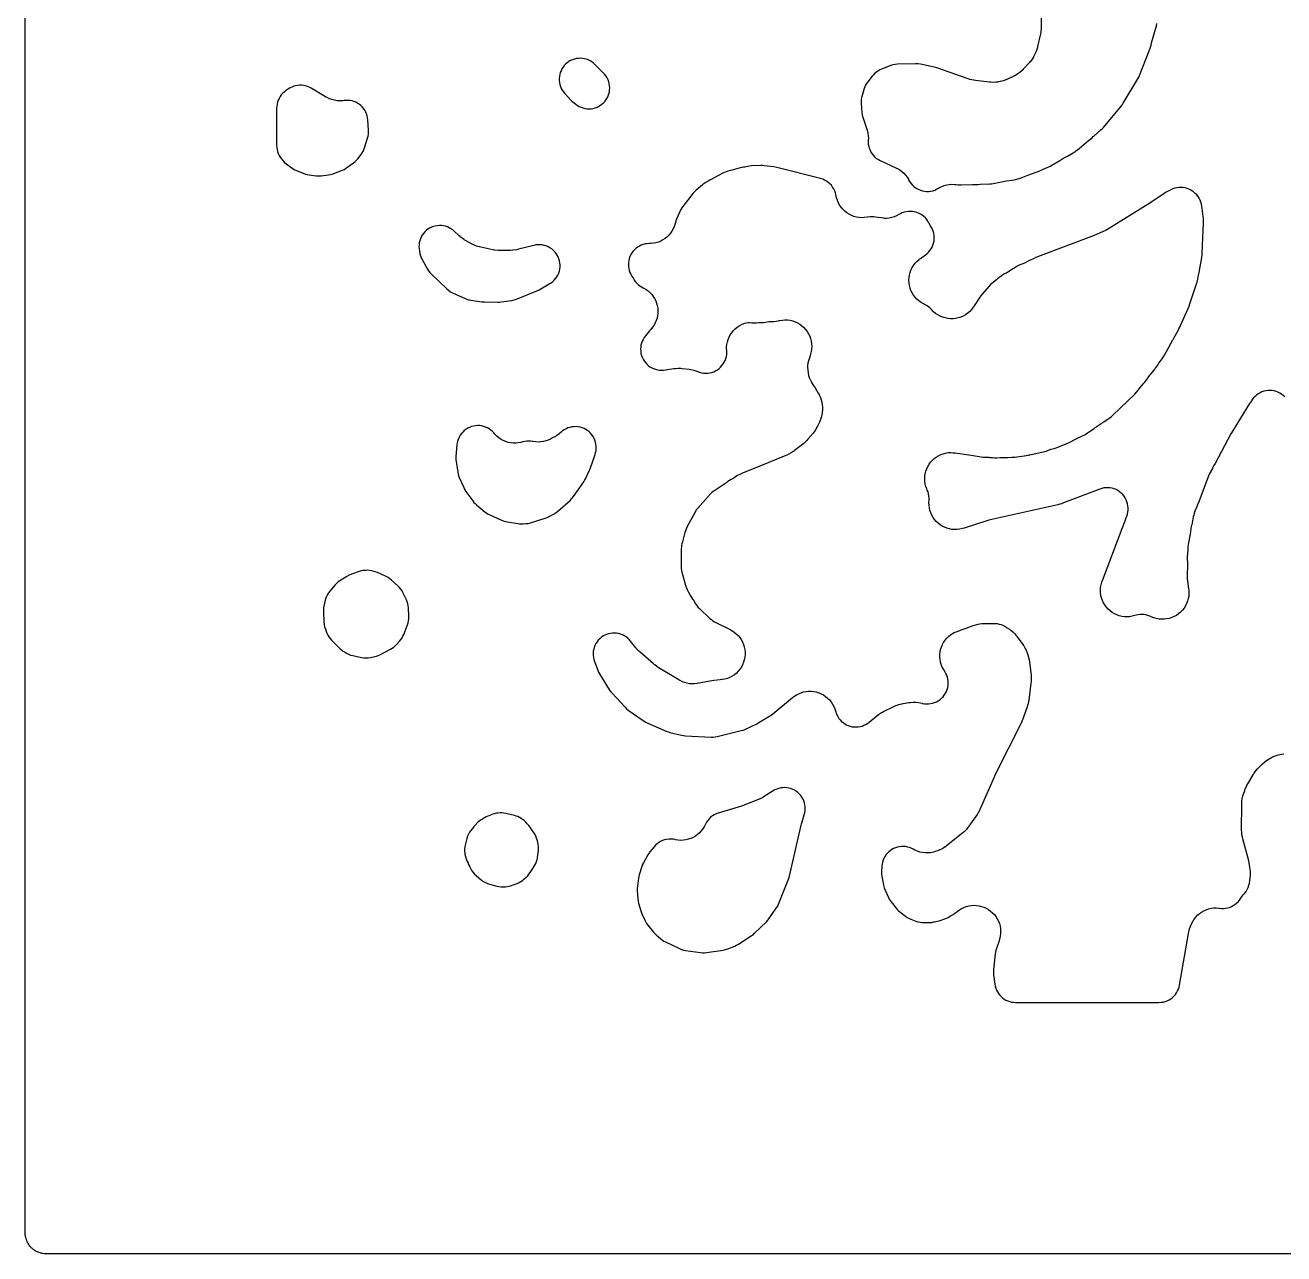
# Model space of a CAD drawing. Header units: millimetres. Extents: x 0 to 300, y 0 to 300.
# Drawn here: x -0.1 to 150, y -0.1 to 146.5 of the extents above; entities that cross this region are included whole.
import ezdxf

# ---------------------------------------------------------------- set-up
doc = ezdxf.new("R2010")
doc.units = ezdxf.units.MM
doc.layers.add('CUT', color=7, linetype='CONTINUOUS')

msp = doc.modelspace()

# ---------------------------------------------------------------- linework, layer by layer
at = {"layer": 'CUT'}
for points in [[(297.0775, -0.15), (3, -0.15), (2.4114, -0.15), (2.2197, -0.1406), (2.1053, -0.135), (1.9757, -0.1157), (1.8629, -0.099), (1.8116, -0.0862), (1.8032, -0.0841), (1.7889, -0.0805), (1.7352, -0.067), (1.6252, -0.0395), (1.5241, -0.0033), (1.5123, 0.0009), (1.5061, 0.0031), (1.5006, 0.0051), (1.3944, 0.0431), (1.3265, 0.0752), (1.2828, 0.0959), (1.2757, 0.0992), (1.274, 0.1), (1.1729, 0.1479), (1.1319, 0.1724), (1.1234, 0.1776), (1.0928, 0.1959), (1.0578, 0.2169), (0.9627, 0.2738), (0.8821, 0.3336), (0.8821, 0.3337), (0.8811, 0.3344), (0.854, 0.3545), (0.7659, 0.4198), (0.7205, 0.461), (0.7179, 0.4634), (0.6943, 0.4847), (0.6645, 0.5118), (0.5844, 0.5844), (0.5323, 0.6418), (0.5165, 0.6593), (0.5038, 0.6732), (0.4911, 0.6873), (0.4198, 0.7659), (0.3356, 0.8795), (0.2738, 0.9627), (0.1994, 1.087), (0.1479, 1.1729), (0.1411, 1.1873), (0.1324, 1.2057), (0.1176, 1.2368), (0.0838, 1.3083), (0.0431, 1.3944), (-0.01, 1.5428), (-0.0395, 1.6252), (-0.0812, 1.7916), (-0.099, 1.8629), (-0.129, 2.065), (-0.135, 2.1053), (-0.15, 2.4114), (-0.15, 297.5872)], [(121.04, 148.4356), (121.0611, 146.3358), (121.0572, 146.1239), (121.0555, 146.0861), (121.0119, 145.6647), (121.0059, 145.6274), (120.9663, 145.4191), (120.6344, 143.9073), (120.5969, 143.7524), (120.5896, 143.7248), (120.5026, 143.4448), (120.3922, 143.1732), (120.3803, 143.1473), (120.3109, 143.0037), (120.2201, 142.8254), (120.1403, 142.6772), (120.1255, 142.6511), (119.9609, 142.3891), (119.7735, 142.143), (119.7542, 142.1199), (119.6434, 141.9932), (118.9187, 141.2004), (118.7936, 141.0699), (118.7706, 141.0472), (118.5238, 140.8246), (118.2801, 140.6442), (117.9952, 140.4731), (117.9668, 140.4578), (117.8055, 140.3762), (117.0515, 140.0171), (116.8793, 139.9404), (116.8482, 139.9275), (116.5221, 139.8107), (116.1859, 139.7272), (116.1528, 139.7207), (115.967, 139.6892), (115.8554, 139.6732), (115.6939, 139.6535), (115.6649, 139.6506), (115.3662, 139.6339), (115.0672, 139.6431), (115.0381, 139.6453), (114.8761, 139.6609), (113.2062, 139.8582), (113.0059, 139.8874), (112.9703, 139.8935), (112.5759, 139.9841), (112.5412, 139.994), (112.3482, 140.0551), (108.5886, 141.3581), (108.2917, 141.4409), (106.6464, 141.7919), (106.3537, 141.8364), (106.0579, 141.8461), (103.8985, 141.7884), (103.6305, 141.7667), (103.3664, 141.7164), (103.1092, 141.6381), (102.1939, 141.3045), (101.997, 141.2231), (101.8078, 141.1252), (101.6276, 141.0116), (101.4228, 140.8699), (101.2243, 140.7172), (101.042, 140.5455), (100.8778, 140.3564), (100.3629, 139.6997), (100.2295, 139.5125), (100.1139, 139.3138), (100.0171, 139.1053), (99.9398, 138.8888), (99.6839, 138.0527), (99.6254, 137.8235), (99.5889, 137.5898), (99.5747, 137.3536), (99.5828, 137.1172), (99.6758, 135.981), (99.7025, 135.7679), (99.7474, 135.5578), (99.8102, 135.3524), (100.229, 134.1666), (100.2901, 133.9779), (100.3001, 133.9439), (100.3845, 133.5894), (100.4269, 133.2596), (100.4343, 132.9272), (100.4222, 132.7826), (100.4138, 132.5291), (100.4312, 132.276), (100.4741, 132.026), (100.5422, 131.7817), (100.6346, 131.5455), (100.7506, 131.3199), (100.8887, 131.1072), (101.0477, 130.9096), (101.226, 130.7291), (101.4216, 130.5676), (101.6325, 130.4267), (101.8567, 130.308), (103.7093, 129.4439), (103.8713, 129.3635), (103.9, 129.3484), (104.1864, 129.1795), (104.4316, 129.0009), (104.6585, 128.7995), (104.865, 128.5771), (105.049, 128.336), (105.209, 128.0782), (105.237, 128.0215), (105.3559, 127.8078), (105.4951, 127.6067), (105.6533, 127.4202), (105.829, 127.25), (106.0205, 127.0979), (106.2259, 126.9651), (106.4433, 126.8531), (106.6706, 126.7628), (106.9057, 126.6952), (107.1462, 126.6509), (107.3899, 126.6303), (107.6344, 126.6336), (107.8775, 126.6608), (108.1167, 126.7116), (108.3499, 126.7855), (108.5747, 126.8819), (108.789, 126.9998), (108.924, 127.0829), (109.2015, 127.2182), (109.491, 127.3256), (109.7895, 127.4041), (110.0944, 127.453), (110.4025, 127.4718), (110.7407, 127.4591), (110.7735, 127.4562), (110.8706, 127.4454), (110.8905, 127.442), (110.8906, 127.4432), (110.9058, 127.4415), (111.1459, 127.4092), (111.1951, 127.4084), (111.2915, 127.3995), (111.5076, 127.3982), (112.8556, 127.4485), (113.0138, 127.437), (113.258, 127.4312), (113.5017, 127.4493), (113.7709, 127.4826), (114.9384, 127.5261), (115.1239, 127.5399), (115.3078, 127.5675), (116.9344, 127.8737), (117.608, 127.957), (117.8851, 128.0073), (118.1549, 128.0884), (118.2552, 128.1248), (118.4404, 128.169), (118.6681, 128.2472), (119.466, 128.5647), (120.8996, 129.0856), (121.2271, 129.2319), (121.4712, 129.3628), (121.9658, 129.5597), (122.1546, 129.644), (122.3358, 129.7437), (123.2885, 130.3203), (123.6531, 130.5325), (124.1237, 130.7848), (124.2908, 130.8829), (124.4497, 130.9936), (124.4648, 131.0049), (124.8589, 131.2343), (125.0946, 131.39), (125.1957, 131.4746), (125.2709, 131.5201), (125.4391, 131.6314), (125.5978, 131.756), (126.6892, 132.6858), (126.9573, 132.8884), (127.1162, 133.0191), (127.2639, 133.1625), (127.3281, 133.2302), (128.1829, 133.9586), (128.3401, 134.1046), (128.4841, 134.2635), (130.6215, 136.8349), (130.737, 136.9852), (130.8409, 137.1438), (132.5934, 140.0558), (132.6959, 140.244), (132.782, 140.4403), (133.9232, 143.3808), (133.9424, 143.4243), (133.9697, 143.5004), (134.0591, 143.7309), (134.1657, 144.0786), (134.225, 144.3383), (134.8033, 146.3925), (134.8617, 146.6525)], [(150.1057, 102.1181), (149.9261, 102.286), (149.7309, 102.4354), (149.522, 102.565), (149.3013, 102.6734), (149.0711, 102.7596), (148.8335, 102.8228), (148.5908, 102.8624), (148.3455, 102.8779), (148.0998, 102.8692), (147.8561, 102.8365), (147.6169, 102.78), (147.3843, 102.7002), (147.1607, 102.5981), (146.9483, 102.4744), (146.749, 102.3305), (146.5647, 102.1677), (146.3974, 101.9875), (146.392, 101.9804), (146.3875, 101.9756), (146.2387, 101.7841), (146.2317, 101.7742), (146.2123, 101.7462), (146.2089, 101.7412), (146.1378, 101.6303), (145.9869, 101.4101), (145.949, 101.3532), (145.9406, 101.3403), (145.9137, 101.2976), (143.7685, 97.8259), (143.7534, 97.8012), (143.7508, 97.7968), (143.6908, 97.6913), (141.7913, 94.1587), (141.6466, 93.9153), (141.5581, 93.753), (141.4819, 93.5846), (141.4798, 93.5795), (141.1079, 92.8879), (140.9688, 92.5813), (139.8437, 89.5791), (139.6583, 89.1257), (139.6521, 89.1114), (139.65, 89.1055), (139.3902, 88.4703), (139.3046, 88.2254), (139.2476, 87.9844), (139.1857, 87.7929), (139.1353, 87.5674), (139.0075, 86.8386), (138.9606, 86.6663), (138.8955, 86.3449), (138.8106, 85.7166), (138.5986, 84.5082), (138.5622, 84.1546), (138.5499, 83.7626), (138.5095, 83.4817), (138.4895, 83.2902), (138.4842, 83.0978), (138.496, 82.0428), (138.4579, 80.8286), (138.4597, 80.6258), (138.478, 80.4238), (138.6376, 79.2126), (138.6573, 79.0269), (138.66, 78.9936), (138.6708, 78.6506), (138.6494, 78.3382), (138.5971, 78.0295), (138.5144, 77.7276), (138.402, 77.4353), (138.2611, 77.1557), (138.0931, 76.8915), (137.8997, 76.6453), (137.6828, 76.4196), (137.4445, 76.2165), (137.1871, 76.0382), (136.9133, 75.8863), (136.6258, 75.7624), (136.3274, 75.6677), (136.021, 75.6031), (135.7097, 75.5694), (135.3967, 75.5667), (135.0849, 75.5953), (134.7774, 75.6546), (134.4775, 75.7443), (134.1625, 75.8737), (134.0037, 75.949), (133.7838, 76.0291), (133.5574, 76.0883), (133.3264, 76.126), (133.0929, 76.1419), (132.859, 76.136), (132.6266, 76.1082), (132.3978, 76.0588), (132.2429, 76.0097), (132.2428, 76.01), (132.2408, 76.0094), (131.9093, 75.9234), (131.6005, 75.8753), (131.2886, 75.8581), (130.9764, 75.872), (130.6672, 75.9168), (130.3639, 75.992), (130.0696, 76.097), (129.7872, 76.2307), (129.5195, 76.3917), (129.269, 76.5785), (129.0383, 76.7892), (128.8297, 77.0218), (128.6451, 77.274), (128.4866, 77.5432), (128.3555, 77.8268), (128.2532, 78.122), (128.1807, 78.4259), (128.1387, 78.7356), (128.1276, 79.0478), (128.1476, 79.3596), (128.1985, 79.6679), (128.2875, 79.9986), (128.2977, 80.0303), (128.3594, 80.2062), (130.7031, 86.3904), (131.0705, 87.3132), (131.1502, 87.5459), (131.1653, 87.6101), (131.2701, 87.8866), (131.3468, 88.1244), (131.3995, 88.3688), (131.4275, 88.6171), (131.4305, 88.867), (131.4086, 89.116), (131.3619, 89.3616), (131.291, 89.6012), (131.1964, 89.8326), (131.0793, 90.0534), (130.9407, 90.2613), (130.782, 90.4544), (130.6048, 90.6307), (130.4109, 90.7884), (130.2022, 90.926), (129.9809, 91.042), (129.749, 91.1354), (129.509, 91.2051), (129.2632, 91.2505), (129.0141, 91.2712), (128.7642, 91.2669), (128.516, 91.2376), (128.272, 91.1837), (128.0345, 91.1058), (123.72, 89.4456), (123.4621, 89.357), (123.2851, 89.3032), (123.0214, 89.2336), (114.8002, 87.3793), (114.5861, 87.3209), (111.8587, 86.4454), (111.6835, 86.3938), (111.652, 86.3854), (111.3239, 86.3143), (111.0196, 86.279), (110.7134, 86.2734), (110.408, 86.2976), (110.1065, 86.3514), (109.8117, 86.4342), (109.5263, 86.5454), (109.253, 86.6838), (108.9945, 86.8481), (108.7533, 87.0368), (108.5315, 87.2481), (108.3313, 87.4799), (108.1547, 87.7301), (108.0032, 87.9963), (107.8783, 88.276), (107.7813, 88.5665), (107.7129, 88.8651), (107.6739, 89.1689), (107.6647, 89.475), (107.6849, 89.7744), (107.6892, 90.0249), (107.6684, 90.2744), (107.6227, 90.5207), (107.5527, 90.7612), (107.4589, 90.9934), (107.3939, 91.1337), (107.2912, 91.4242), (107.2178, 91.7207), (107.1736, 92.023), (107.1589, 92.3281), (107.1738, 92.6331), (107.2183, 92.9353), (107.2918, 93.2318), (107.3938, 93.5197), (107.5232, 93.7963), (107.6789, 94.0591), (107.8593, 94.3056), (108.0628, 94.5334), (108.2874, 94.7404), (108.5311, 94.9246), (108.7914, 95.0843), (109.066, 95.218), (109.3523, 95.3244), (109.6476, 95.4026), (109.9491, 95.4517), (109.9964, 95.4548), (110.2392, 95.4661), (110.5711, 95.4496), (110.6033, 95.4464), (110.7827, 95.4244), (112.7193, 95.139), (113.8747, 94.9481), (114.1105, 94.9206), (114.3007, 94.9165), (114.4465, 94.9043), (114.8219, 94.8964), (114.911, 94.8833), (115.1282, 94.861), (115.2357, 94.8594), (115.2608, 94.8562), (115.5103, 94.8362), (115.7605, 94.8413), (116.1462, 94.8685), (116.7314, 94.8562), (117.0413, 94.8689), (117.5504, 94.9216), (117.8953, 94.9315), (118.165, 94.954), (119.0069, 95.0703), (119.0567, 95.0738), (119.2809, 95.0998), (119.4582, 95.1369), (119.4927, 95.1427), (119.6335, 95.1756), (119.6774, 95.1846), (119.7074, 95.1929), (121.6366, 95.6443), (121.9264, 95.7309), (122.2636, 95.8543), (122.6212, 95.946), (122.8385, 96.0124), (123.0488, 96.0982), (123.5015, 96.3074), (124.0351, 96.5027), (124.3295, 96.6325), (125.3193, 97.1474), (126.0763, 97.4972), (126.2624, 97.5929), (126.4399, 97.7038), (127.2833, 98.2812), (127.3263, 98.3062), (127.5084, 98.4352), (127.5101, 98.4365), (128.215, 98.9191), (128.4837, 99.0994), (128.5315, 99.1358), (129.2952, 99.6587), (129.4599, 99.7817), (129.614, 99.9178), (132.2303, 102.4289), (132.4723, 102.6974), (133.0677, 103.4627), (133.1, 103.4964), (133.3012, 103.7342), (133.4105, 103.8811), (133.5018, 103.9807), (133.7056, 104.2343), (133.9153, 104.5331), (134.4561, 105.2049), (134.6383, 105.4631), (134.6916, 105.5497), (134.9271, 105.8524), (135.1088, 106.12), (135.2299, 106.3259), (135.5611, 106.771), (135.7493, 107.0644), (136.7579, 108.9098), (136.7897, 108.9614), (136.8787, 109.1289), (137.2549, 109.7684), (137.3801, 110.0104), (137.4758, 110.2231), (137.5792, 110.4125), (137.7162, 110.7071), (137.8595, 111.0762), (138.6997, 112.9442), (138.7983, 113.2002), (139.6507, 115.8349), (139.7289, 116.1418), (139.7746, 116.3842), (139.7866, 116.4328), (139.8834, 116.9622), (140.2183, 118.7408), (140.2594, 119.1025), (140.3057, 120.2486), (140.4143, 122.8085), (140.4144, 122.9421), (140.4153, 122.9649), (140.4153, 123.1656), (140.4085, 123.2503), (140.4105, 123.3755), (140.3917, 123.6124), (140.2656, 124.6001), (140.2254, 124.8296), (140.2198, 124.8501), (140.2183, 124.8626), (140.1759, 125.109), (140.1091, 125.35), (140.0186, 125.5831), (139.9052, 125.806), (139.7702, 126.0165), (139.6147, 126.2124), (139.4405, 126.3918), (139.3531, 126.4654), (139.311, 126.505), (139.2562, 126.547), (139.2493, 126.5529), (139.2431, 126.5571), (139.1149, 126.6556), (138.9049, 126.786), (138.683, 126.8951), (138.4514, 126.9818), (138.2125, 127.0451), (137.9684, 127.0846), (137.7216, 127.0997), (137.4745, 127.0904), (137.2296, 127.0567), (136.9892, 126.999), (136.7557, 126.9179), (136.5313, 126.8141), (135.9678, 126.5186), (135.7222, 126.3713), (134.0287, 125.219), (128.8741, 122.0525), (128.8508, 122.0406), (128.7222, 121.9781), (127.3873, 121.3601), (120.6248, 118.8138), (120.3533, 118.6926), (120.0766, 118.5489), (119.931, 118.4954), (119.6754, 118.385), (118.9709, 118.0329), (118.4993, 117.8527), (118.2502, 117.7417), (118.0147, 117.6041), (117.6796, 117.383), (117.5035, 117.2826), (116.9483, 116.9238), (116.6851, 116.7871), (116.4778, 116.6664), (116.283, 116.5264), (116.0584, 116.3481), (115.8382, 116.1874), (115.7258, 116.084), (115.1738, 115.6456), (115.0027, 115.4967), (114.8459, 115.3328), (113.9622, 114.3216), (113.8398, 114.1699), (113.7296, 114.0092), (113.0783, 112.9755), (112.9747, 112.8199), (112.9553, 112.7922), (112.7425, 112.5193), (112.5244, 112.2911), (112.2846, 112.0859), (112.0254, 111.9058), (111.7494, 111.7526), (111.4595, 111.6278), (111.1585, 111.5328), (110.8495, 111.4683), (110.5356, 111.4352), (110.2199, 111.4337), (109.9057, 111.4639), (109.5962, 111.5254), (109.2943, 111.6177), (109.0032, 111.7397), (108.7258, 111.8903), (108.4649, 112.068), (108.2231, 112.2709), (107.9817, 112.5188), (107.9771, 112.524), (107.7936, 112.7116), (107.5913, 112.879), (107.3727, 113.0242), (107.14, 113.1457), (106.9978, 113.2107), (106.7179, 113.371), (106.4619, 113.5538), (106.2254, 113.7613), (106.0109, 113.9914), (105.8204, 114.2418), (105.6558, 114.51), (105.5189, 114.7933), (105.411, 115.0888), (105.3332, 115.3937), (105.2862, 115.7048), (105.2706, 116.019), (105.2864, 116.3332), (105.3336, 116.6443), (105.4116, 116.9491), (105.5196, 117.2446), (105.6567, 117.5278), (105.8213, 117.7959), (106.012, 118.0462), (106.2267, 118.2762), (106.486, 118.5035), (106.5123, 118.5243), (106.6623, 118.6371), (107.2595, 119.0631), (107.4506, 119.214), (107.6261, 119.3827), (107.7844, 119.5678), (107.9239, 119.7674), (108.0434, 119.9796), (108.1416, 120.2024), (108.2177, 120.4337), (108.2709, 120.6713), (108.3008, 120.913), (108.307, 121.1564), (108.2895, 121.3993), (108.2484, 121.6393), (108.1842, 121.8742), (108.0975, 122.1017), (107.989, 122.3197), (107.8598, 122.5262), (107.8577, 122.5291), (107.6843, 122.8104), (107.6681, 122.8437), (107.5475, 123.0623), (107.4057, 123.2678), (107.244, 123.4581), (107.0642, 123.6314), (106.8681, 123.7859), (106.6575, 123.92), (106.4345, 124.0324), (106.2015, 124.1221), (105.9607, 124.188), (105.7145, 124.2296), (105.4653, 124.2464), (105.2158, 124.2383), (104.9683, 124.2054), (104.7253, 124.1479), (104.4892, 124.0665), (104.2625, 123.9619), (104.074, 123.8509), (103.7915, 123.7019), (103.5107, 123.5868), (103.2202, 123.4993), (102.9226, 123.4402), (102.6208, 123.4101), (102.4171, 123.4095), (102.2698, 123.4265), (101.3056, 123.5709), (101.0832, 123.594), (100.8595, 123.5973), (100.6364, 123.5805), (99.9341, 123.4958), (99.6403, 123.4861), (99.3252, 123.5073), (99.0138, 123.56), (98.7093, 123.6437), (98.4148, 123.7575), (98.1331, 123.9003), (97.8672, 124.0706), (97.6197, 124.2668), (97.3931, 124.4867), (97.1897, 124.7283), (97.0116, 124.9891), (96.8605, 125.2664), (96.738, 125.5574), (96.6453, 125.8593), (96.5739, 126.2165), (96.5112, 126.4636), (96.4237, 126.703), (96.3122, 126.9322), (96.178, 127.149), (96.0225, 127.3509), (95.8471, 127.5359), (95.6539, 127.7022), (95.4447, 127.8478), (95.2217, 127.9715), (94.9874, 128.0717), (94.744, 128.1476), (89.4988, 129.494), (89.1572, 129.5568), (87.9948, 129.6878), (87.809, 129.7018), (87.6226, 129.7018), (86.5031, 129.6605), (86.2583, 129.6394), (86.0168, 129.5944), (85.6988, 129.5187), (85.537, 129.5043), (85.2866, 129.469), (85.0409, 129.4086), (84.2982, 129.1856), (83.6878, 129.0404), (83.4724, 128.9788), (83.2633, 128.8982), (83.0623, 128.7992), (82.4783, 128.4783), (81.5204, 127.9624), (81.3362, 127.8507), (81.0454, 127.6909), (80.8324, 127.5595), (80.6336, 127.4075), (79.876, 126.7658), (79.6886, 126.5898), (79.5203, 126.3954), (78.3011, 124.8318), (78.1802, 124.6626), (78.0737, 124.4839), (77.9824, 124.297), (77.5564, 123.3236), (77.477, 123.1178), (77.416, 122.9057), (77.3887, 122.7924), (77.3804, 122.7611), (77.2789, 122.443), (77.1588, 122.1631), (77.0121, 121.8961), (76.8402, 121.6446), (76.6449, 121.4109), (76.4278, 121.1972), (76.1911, 121.0055), (75.937, 120.8375), (75.6678, 120.695), (75.386, 120.5792), (75.0944, 120.4912), (74.7956, 120.4318), (74.4925, 120.4015), (74.2994, 120.4011), (74.0553, 120.3885), (73.8136, 120.3522), (73.5766, 120.2924), (73.3466, 120.2098), (73.1257, 120.1051), (72.9161, 119.9794), (72.7198, 119.8338), (72.5387, 119.6697), (72.3744, 119.4887), (72.2286, 119.2925), (72.1027, 119.0831), (71.9978, 118.8623), (71.915, 118.6324), (71.855, 118.3954), (71.8184, 118.1538), (71.8056, 117.9097), (71.8167, 117.6655), (71.8516, 117.4236), (71.91, 117.1863), (71.9912, 116.9557), (72.0946, 116.7343), (72.2191, 116.5239), (72.3362, 116.3465), (72.407, 116.2276), (72.4434, 116.1637), (72.4455, 116.1649), (72.5183, 116.0396), (72.6545, 115.8491), (72.8079, 115.6722), (72.9771, 115.5103), (73.1608, 115.3651), (73.3572, 115.2376), (73.5647, 115.1291), (73.6554, 115.0869), (73.9133, 114.935), (74.1578, 114.7573), (74.384, 114.557), (74.59, 114.3359), (74.7738, 114.096), (74.9338, 113.8396), (75.0684, 113.5691), (75.1764, 113.2868), (75.2568, 112.9955), (75.3089, 112.6978), (75.3322, 112.3965), (75.3265, 112.0944), (75.2917, 111.7942), (75.2284, 111.4987), (75.1369, 111.2107), (75.0183, 110.9328), (74.8735, 110.6675), (74.7039, 110.4174), (74.4926, 110.1623), (74.4328, 110.0968), (74.412, 110.0737), (74.409, 110.0704), (74.3855, 110.0436), (74.3827, 110.0404), (74.3426, 109.9928), (73.8348, 109.3755), (73.6882, 109.1784), (73.5618, 108.9679), (73.4566, 108.7459), (73.3736, 108.5148), (73.3138, 108.2766), (73.2776, 108.0337), (73.2654, 107.7884), (73.2774, 107.5431), (73.3134, 107.3002), (73.373, 107.0619), (73.4557, 106.8307), (73.5607, 106.6087), (73.687, 106.398), (73.8333, 106.2008), (73.9983, 106.0189), (74.1803, 105.854), (74.3777, 105.7078), (74.5884, 105.5817), (74.8105, 105.4768), (75.0418, 105.3943), (75.2801, 105.3348), (75.523, 105.299), (75.7683, 105.2873), (76.0136, 105.2996), (76.2565, 105.336), (76.2857, 105.3418), (76.4781, 105.3752), (77.2459, 105.4878), (77.41, 105.5082), (77.4395, 105.5112), (77.743, 105.5286), (78.0469, 105.5193), (78.0764, 105.517), (78.241, 105.501), (79.0489, 105.4044), (79.2403, 105.3765), (79.2743, 105.3707), (79.621, 105.2923), (79.9577, 105.1788), (79.9898, 105.1661), (80.0719, 105.1311), (80.3029, 105.0459), (80.5412, 104.9838), (80.7845, 104.9455), (81.0303, 104.9312), (81.2764, 104.9413), (81.5202, 104.9755), (81.7595, 105.0335), (81.992, 105.1148), (82.2153, 105.2185), (82.4274, 105.3438), (82.6261, 105.4892), (82.8095, 105.6536), (82.9758, 105.8351), (83.1235, 106.0322), (83.2511, 106.2428), (83.3573, 106.465), (83.4412, 106.6965), (83.5019, 106.9352), (83.5388, 107.1787), (83.5516, 107.4246), (83.5401, 107.6706), (83.5315, 107.7595), (83.5318, 108.0637), (83.5614, 108.3665), (83.6202, 108.6649), (83.7075, 108.9563), (83.8225, 109.2379), (83.9642, 109.507), (84.1313, 109.7612), (84.3221, 109.9981), (84.5349, 110.2154), (84.7677, 110.4112), (85.0184, 110.5835), (85.2845, 110.7308), (85.5636, 110.8518), (85.8531, 110.9452), (86.0838, 110.9956), (86.1726, 110.9837), (86.2383, 110.9808), (86.5514, 110.9467), (86.8159, 110.932), (87.0805, 110.9454), (87.3595, 110.9744), (87.6864, 110.9745), (87.9194, 110.9855), (88.1503, 111.0182), (88.5911, 111.1016), (89.1631, 111.1141), (89.435, 111.1349), (89.7031, 111.1853), (89.8071, 111.2107), (89.8396, 111.2178), (90.1766, 111.2742), (90.4877, 111.295), (90.7993, 111.2848), (91.1084, 111.2438), (91.4119, 111.1724), (91.7069, 111.0713), (91.9904, 110.9415), (92.2596, 110.7843), (92.5119, 110.6012), (92.7449, 110.394), (92.9562, 110.1647), (93.1438, 109.9156), (93.3057, 109.6492), (93.4405, 109.3681), (93.5468, 109.075), (93.6236, 108.7728), (93.67, 108.4645), (93.6857, 108.1531), (93.6705, 107.8417), (93.6245, 107.5333), (93.5409, 107.2019), (93.5241, 107.1471), (93.5062, 107.0903), (93.4935, 107.051), (93.4829, 107.0173), (93.293, 106.4004), (93.2275, 106.1378), (93.1908, 105.8696), (93.1833, 105.5989), (93.2051, 105.3291), (93.2607, 104.9192), (93.3081, 104.6673), (93.3811, 104.4216), (93.4788, 104.1846), (93.6003, 103.9589), (93.6723, 103.8401), (93.739, 103.7025), (93.8527, 103.5126), (94.0744, 103.177), (94.4631, 102.5359), (94.553, 102.3793), (94.5683, 102.351), (94.7123, 102.052), (94.8168, 101.768), (94.8935, 101.4752), (94.9417, 101.1763), (94.961, 100.8743), (94.9501, 100.5427), (94.9475, 100.5105), (94.9286, 100.331), (94.9104, 100.1901), (94.8814, 100.0037), (94.8754, 99.9706), (94.7965, 99.6329), (94.6841, 99.3049), (94.6716, 99.2736), (94.5971, 99.1003), (94.381, 98.6299), (94.3083, 98.4805), (94.2947, 98.4541), (94.1431, 98.189), (93.9686, 97.9383), (93.9505, 97.9147), (93.8468, 97.785), (93.2326, 97.0509), (93.0946, 96.8949), (93.0692, 96.8677), (92.7683, 96.58), (92.7401, 96.5559), (92.578, 96.4249), (91.6182, 95.6924), (91.4889, 95.598), (91.4654, 95.5816), (91.2172, 95.4237), (90.9564, 95.2876), (90.9305, 95.2754), (90.7842, 95.2106), (87.0239, 93.6392), (85.7009, 93.1269), (85.408, 92.9912), (85.1928, 92.874), (85.0248, 92.8038), (84.8187, 92.7064), (84.6223, 92.5906), (84.37, 92.426), (84.0737, 92.2646), (83.8756, 92.1445), (83.6895, 92.0066), (83.5368, 91.8821), (82.105, 90.9476), (81.9287, 90.8214), (81.7641, 90.6803), (81.6123, 90.5255), (80.1023, 88.8459), (79.9154, 88.611), (79.7579, 88.3554), (78.8357, 86.6345), (78.7448, 86.4464), (78.6699, 86.2513), (78.6572, 86.2075), (78.6523, 86.1973), (78.56, 85.9297), (78.2462, 84.8191), (78.1908, 84.5777), (78.1594, 84.3321), (78.1554, 84.187), (78.1241, 84.0317), (78.0999, 83.8238), (78.0933, 83.6147), (78.1111, 81.8361), (78.1227, 81.619), (78.1532, 81.4037), (78.2022, 81.1919), (78.5531, 79.9288), (78.5603, 79.8896), (78.6163, 79.6512), (78.6954, 79.4194), (78.7147, 79.3768), (78.7264, 79.3409), (78.812, 79.1398), (78.9148, 78.9468), (78.9966, 78.8083), (79.2263, 78.3623), (79.3415, 78.1619), (79.4748, 77.973), (79.5236, 77.9158), (79.8259, 77.4039), (79.9572, 77.2041), (80.1069, 77.0178), (80.2738, 76.8466), (81.529, 75.6763), (81.705, 75.5267), (81.8941, 75.394), (82.0947, 75.2794), (83.9398, 74.335), (84.1032, 74.2461), (84.132, 74.2295), (84.4194, 74.0444), (84.6636, 73.8503), (84.8873, 73.633), (85.0884, 73.3946), (85.2649, 73.1375), (85.4151, 72.8641), (85.5375, 72.5772), (85.6308, 72.2796), (85.6942, 71.9743), (85.727, 71.6641), (85.729, 71.3522), (85.7, 71.0417), (85.6404, 70.7355), (85.5508, 70.4368), (85.4321, 70.1484), (85.2853, 69.8732), (85.112, 69.6138), (84.9139, 69.373), (84.6929, 69.1529), (84.4512, 68.9558), (84.1911, 68.7836), (83.9153, 68.6381), (83.6264, 68.5205), (83.3272, 68.4322), (82.9914, 68.3683), (82.9585, 68.3638), (82.7736, 68.3427), (82.0127, 68.275), (81.7477, 68.2371), (80.2108, 67.9322), (80.0401, 67.9024), (80.0094, 67.8978), (79.6926, 67.865), (79.4019, 67.8618), (79.1122, 67.8854), (78.8259, 67.9358), (78.5455, 68.0123), (78.2734, 68.1144), (77.9867, 68.2533), (77.9595, 68.2681), (77.8091, 68.3543), (75.3795, 69.8231), (75.2408, 69.9111), (75.2164, 69.9274), (74.9513, 70.1212), (74.9284, 70.1395), (74.8025, 70.245), (73.2118, 71.6371), (73.0867, 71.7516), (73.0648, 71.7726), (72.8309, 72.018), (72.811, 72.0409), (72.7026, 72.1713), (72.0641, 72.9756), (71.9034, 73.1589), (71.7257, 73.3257), (71.5326, 73.4743), (71.3259, 73.6035), (71.1076, 73.7119), (70.8798, 73.7985), (70.6447, 73.8625), (70.4044, 73.9034), (70.1613, 73.9207), (69.9177, 73.9142), (69.6758, 73.884), (69.4381, 73.8304), (69.2067, 73.7539), (68.9838, 73.6552), (68.7716, 73.5354), (68.5721, 73.3954), (68.3872, 73.2366), (68.2186, 73.0606), (68.068, 72.8691), (67.9367, 72.6638), (67.826, 72.4466), (67.737, 72.2197), (67.6705, 71.9853), (67.6272, 71.7454), (67.6074, 71.5025), (67.6113, 71.2588), (67.639, 71.0167), (67.6901, 70.7784), (67.7642, 70.5462), (68.1608, 69.4848), (68.2592, 69.2567), (68.3797, 69.0396), (69.5752, 67.1171), (69.7121, 66.9191), (69.8673, 66.7351), (71.4066, 65.0796), (71.5937, 64.8982), (71.7988, 64.7374), (73.6767, 63.4159), (73.8995, 63.276), (74.1357, 63.1604), (76.398, 62.1968), (76.5811, 62.1272), (76.769, 62.0721), (78.13, 61.7305), (78.374, 61.682), (78.6216, 61.6581), (81.6942, 61.5141), (81.931, 61.5143), (82.1667, 61.5368), (82.3993, 61.5815), (85.2807, 62.279), (85.5259, 62.3518), (85.7625, 62.4493), (87.1269, 63.0954), (87.378, 63.2324), (88.7784, 64.1041), (89.0424, 64.2932), (91.3924, 66.2198), (91.5377, 66.333), (91.5641, 66.3526), (91.8458, 66.5406), (92.1184, 66.686), (92.4039, 66.804), (92.6996, 66.8934), (93.0026, 66.9534), (93.3101, 66.9833), (93.619, 66.9829), (93.9264, 66.9522), (94.2293, 66.8915), (94.5248, 66.8014), (94.81, 66.6827), (95.0822, 66.5366), (95.3388, 66.3645), (95.5772, 66.1681), (95.7952, 65.9492), (95.9907, 65.71), (96.1617, 65.4527), (96.3067, 65.1799), (96.4243, 64.8942), (96.5394, 64.5111), (96.5415, 64.5117), (96.5795, 64.3846), (96.6701, 64.1623), (96.7817, 63.9496), (96.9131, 63.7486), (97.0632, 63.5612), (97.2306, 63.389), (97.4138, 63.2337), (97.611, 63.0967), (97.8204, 62.9792), (98.0401, 62.8824), (98.2681, 62.8071), (98.5023, 62.754), (98.7405, 62.7236), (98.9806, 62.7162), (99.2202, 62.7319), (99.4572, 62.7705), (99.6894, 62.8317), (99.9147, 62.9148), (100.1309, 63.0192), (100.3362, 63.1439), (100.5285, 63.2876), (101.4298, 64.0314), (101.6075, 64.1693), (101.6398, 64.1929), (102.0182, 64.4354), (102.0531, 64.4549), (102.2526, 64.5587), (103.5657, 65.1931), (103.7308, 65.268), (103.7606, 65.2807), (104.0734, 65.396), (104.3957, 65.4806), (104.4275, 65.4873), (104.6057, 65.5204), (105.2778, 65.6288), (105.4494, 65.6524), (105.4801, 65.6559), (105.7977, 65.6774), (106.0881, 65.6701), (106.4042, 65.6329), (106.4348, 65.6279), (106.605, 65.5957), (106.8531, 65.5429), (106.8756, 65.5375), (107.1192, 65.4916), (107.3662, 65.4701), (107.6141, 65.4731), (107.8605, 65.5007), (108.1029, 65.5525), (108.339, 65.6281), (108.5665, 65.7267), (108.7831, 65.8473), (108.9867, 65.9888), (109.1752, 66.1498), (109.3469, 66.3286), (109.5, 66.5236), (109.6331, 66.7328), (109.7448, 66.9541), (109.834, 67.1855), (109.8998, 67.4245), (109.9417, 67.6688), (109.9592, 67.9161), (109.9521, 68.1639), (109.9204, 68.4098), (109.8646, 68.6514), (109.7851, 68.8862), (109.6828, 69.112), (109.5586, 69.3266), (109.3829, 69.598), (109.2423, 69.8701), (109.1289, 70.1545), (109.0436, 70.4487), (108.9874, 70.7497), (108.9607, 71.0548), (108.9638, 71.361), (108.9967, 71.6655), (109.059, 71.9654), (109.1503, 72.2577), (109.2695, 72.5398), (109.4156, 72.809), (109.5871, 73.0627), (109.7826, 73.2984), (110, 73.5141), (110.2374, 73.7076), (110.4925, 73.8771), (110.6891, 73.9816), (111.1606, 74.1601), (111.6266, 74.3364), (112.1187, 74.5226), (112.9299, 74.8295), (113.5244, 74.9994), (113.6802, 75.0288), (113.9802, 75.0587), (114.0095, 75.0603), (114.1734, 75.0659), (115.2552, 75.0787), (115.4409, 75.0763), (115.4741, 75.075), (115.8142, 75.0453), (116.048, 75.0012), (116.267, 74.9333), (116.5431, 74.8179), (116.8323, 74.6633), (116.8597, 74.6469), (117.0107, 74.5518), (117.2709, 74.379), (117.4093, 74.2826), (117.4336, 74.2648), (117.6755, 74.0708), (117.8793, 73.8747), (118.0825, 73.6405), (118.1013, 73.6169), (118.203, 73.4823), (118.8563, 72.5764), (118.9497, 72.4407), (118.9659, 72.4161), (119.1208, 72.1558), (119.2523, 71.883), (119.2639, 71.8559), (119.3255, 71.7031), (119.4239, 71.4426), (119.4985, 71.2252), (119.5106, 71.1861), (119.6192, 70.7395), (119.6264, 70.6993), (119.66, 70.4718), (119.8456, 68.8773), (119.8604, 68.7227), (119.8624, 68.695), (119.8719, 68.4098), (119.8577, 68.1247), (119.8552, 68.0971), (119.8378, 67.9428), (119.5681, 65.919), (119.5392, 65.7368), (119.5333, 65.7044), (119.4489, 65.3454), (119.4398, 65.3138), (119.3844, 65.1378), (118.9581, 63.8903), (118.8675, 63.652), (118.8006, 63.4924), (118.694, 63.2608), (115.4873, 56.8742), (115.4754, 56.8501), (115.4732, 56.8458), (115.4258, 56.743), (113.7881, 52.9678), (113.7107, 52.8007), (113.6961, 52.7711), (113.517, 52.4491), (113.4996, 52.4211), (113.3983, 52.2671), (112.4344, 50.8758), (112.3287, 50.7309), (112.3092, 50.7054), (112.0964, 50.4536), (111.8606, 50.2232), (111.8366, 50.202), (111.6996, 50.0862), (109.7713, 48.5336), (109.6297, 48.4251), (109.6039, 48.4063), (109.3302, 48.2259), (109.0659, 48.0858), (108.7629, 47.9604), (108.7329, 47.9496), (108.5637, 47.8933), (108.4039, 47.8444), (108.2215, 47.7935), (108.1887, 47.7852), (107.8474, 47.7174), (107.5314, 47.6872), (107.214, 47.689), (106.8983, 47.7228), (106.5877, 47.7883), (106.2853, 47.8847), (105.9941, 48.0112), (105.7687, 48.1375), (105.5536, 48.2448), (105.3291, 48.3309), (105.0973, 48.3951), (104.8605, 48.4367), (104.6208, 48.4554), (104.3804, 48.451), (104.1415, 48.4234), (103.9064, 48.3731), (103.6772, 48.3004), (103.456, 48.206), (103.245, 48.0908), (103.0459, 47.9559), (102.8608, 47.8025), (102.6912, 47.632), (102.5389, 47.446), (102.4051, 47.2462), (102.2911, 47.0345), (102.1979, 46.8128), (102.1265, 46.5832), (102.0775, 46.3478), (102.0514, 46.1088), (102.0148, 45.5096), (102.0147, 45.2069), (102.0512, 44.9065), (102.2472, 43.8373), (102.3199, 43.5427), (102.4278, 43.2591), (102.8323, 42.3635), (102.9244, 42.1802), (103.0312, 42.005), (103.1519, 41.8391), (103.7376, 41.1007), (103.8759, 40.9407), (104.0271, 40.793), (104.1904, 40.6586), (104.8837, 40.1353), (105.078, 40.0026), (105.2839, 39.8887), (105.4997, 39.7946), (106.1076, 39.563), (106.3513, 39.4842), (106.6019, 39.4307), (106.8566, 39.4032), (107.4634, 39.3689), (107.7283, 39.368), (107.9919, 39.3951), (108.251, 39.45), (108.3159, 39.4673), (108.4871, 39.4885), (108.6938, 39.532), (108.8961, 39.5929), (109.5728, 39.8279), (109.8036, 39.9212), (110.024, 40.037), (110.2318, 40.1741), (110.3108, 40.2321), (110.5382, 40.3509), (110.7709, 40.489), (110.9873, 40.6514), (111.027, 40.6847), (111.2954, 40.8883), (111.5572, 41.0493), (111.8334, 41.184), (112.1215, 41.291), (112.4187, 41.3694), (112.7221, 41.4185), (113.0288, 41.4377), (113.3359, 41.4268), (113.6405, 41.386), (113.9397, 41.3157), (114.2306, 41.2166), (114.5104, 41.0895), (114.7765, 40.9357), (115.0263, 40.7566), (115.2574, 40.5541), (115.4677, 40.3299), (115.655, 40.0863), (115.8177, 39.8256), (115.9542, 39.5502), (116.0631, 39.2628), (116.1435, 38.9662), (116.1945, 38.6631), (116.2157, 38.3565), (116.2069, 38.0493), (116.1681, 37.7444), (116.0932, 37.416), (116.0844, 37.3845), (116.0306, 37.2092), (115.679, 36.1555), (115.6075, 35.8948), (115.5645, 35.6279), (115.3673, 33.7688), (115.3536, 33.4727), (115.375, 33.177), (115.5279, 32.0219), (115.5707, 31.786), (115.6359, 31.5553), (115.723, 31.3319), (115.831, 31.1178), (115.9591, 30.9151), (116.1059, 30.7256), (116.2703, 30.551), (116.4506, 30.393), (116.6453, 30.2529), (116.8524, 30.1322), (117.0702, 30.0319), (117.2966, 29.9528), (117.5295, 29.8959), (117.7668, 29.8615), (118.0063, 29.85), (135.1037, 29.85), (135.3535, 29.8625), (135.6007, 29.8999), (135.843, 29.9618), (136.0779, 30.0476), (136.303, 30.1564), (136.5161, 30.2872), (136.7152, 30.4386), (136.898, 30.6092), (137.063, 30.7971), (137.2083, 31.0006), (137.3326, 31.2176), (137.4345, 31.4459), (137.5132, 31.6833), (137.5677, 31.9273), (138.6201, 38.0616), (138.6549, 38.239), (138.6619, 38.2706), (138.757, 38.6193), (138.767, 38.65), (138.8271, 38.8206), (138.9017, 39.017), (138.9711, 39.1873), (138.9843, 39.2174), (139.1346, 39.5202), (139.2982, 39.7816), (139.4865, 40.0258), (139.6979, 40.2503), (139.9303, 40.4531), (140.1814, 40.6321), (140.4488, 40.7857), (140.73, 40.9123), (141.0222, 41.0108), (141.3227, 41.0802), (141.6285, 41.1199), (141.9368, 41.1294), (142.2445, 41.1086), (142.3064, 41.0983), (142.5497, 41.0698), (142.7946, 41.0653), (143.0387, 41.0848), (143.2798, 41.1281), (143.5155, 41.1947), (143.7436, 41.2841), (143.9618, 41.3954), (144.168, 41.5276), (144.3604, 41.6792), (144.537, 41.849), (144.6961, 42.0352), (144.7951, 42.1772), (144.7958, 42.1767), (145.0264, 42.5093), (145.0453, 42.534), (145.1538, 42.6694), (145.341, 42.8921), (145.5004, 43.1037), (145.6366, 43.3309), (145.748, 43.5713), (145.8333, 43.8222), (145.8915, 44.0806), (146.0014, 44.7259), (146.0319, 44.987), (146.0348, 45.2499), (146.01, 45.5116), (145.8679, 46.4726), (145.8071, 46.7631), (145.1009, 49.3583), (145.0597, 49.5245), (145.053, 49.5544), (144.9984, 49.8643), (144.9723, 50.1778), (144.9712, 50.2084), (144.9687, 50.3796), (144.9948, 53.5505), (145.0015, 53.7446), (145.0036, 53.7792), (145.0434, 54.1339), (145.1197, 54.4825), (145.1288, 54.5159), (145.185, 54.7019), (145.3326, 55.1489), (145.401, 55.3387), (145.4141, 55.3722), (145.581, 55.7394), (145.5977, 55.7713), (145.6957, 55.9477), (146.3236, 57.0088), (146.434, 57.1842), (146.4546, 57.215), (146.7037, 57.5461), (146.7275, 57.5744), (146.8654, 57.7292), (147.2154, 58.1008), (147.3712, 58.2568), (147.3998, 58.2837), (147.7375, 58.5669), (147.769, 58.5903), (147.9497, 58.7165), (148.2313, 58.901), (148.3727, 58.9892), (148.3983, 59.0045), (148.6685, 59.149), (148.9503, 59.2689), (148.9782, 59.2794), (149.1213, 59.3293), (149.21, 59.3482), (149.5416, 59.4363), (149.575, 59.4434), (149.763, 59.4783), (150.0037, 59.5166)]]:
    msp.add_lwpolyline(points, dxfattribs=at)
for points in [[(67.0248, 142.315), (66.7976, 142.3978), (66.5634, 142.4582), (66.3245, 142.4957), (66.0831, 142.51), (65.8414, 142.5009), (65.6017, 142.4685), (65.3663, 142.413), (65.1374, 142.3351), (64.917, 142.2354), (64.7073, 142.1149), (64.5103, 141.9747), (64.3277, 141.8161), (64.1613, 141.6406), (64.0126, 141.4498), (63.883, 141.2456), (63.7738, 141.0298), (63.686, 140.8045), (63.6203, 140.5717), (63.5775, 140.3337), (63.5578, 140.0927), (63.5615, 139.8508), (63.5886, 139.6105), (63.6388, 139.3739), (63.7115, 139.1433), (63.8063, 138.9208), (63.9221, 138.7084), (64.0578, 138.5083), (64.2123, 138.3222), (64.9174, 137.5519), (65.0557, 137.4122), (65.2047, 137.2838), (65.5295, 137.0253), (65.7278, 136.8827), (65.939, 136.7602), (66.1611, 136.6589), (66.3921, 136.5797), (66.6297, 136.5234), (66.8717, 136.4906), (67.1157, 136.4815), (67.3594, 136.4963), (67.6005, 136.5348), (67.8367, 136.5966), (68.0658, 136.6812), (68.2855, 136.7877), (68.4938, 136.9152), (68.6886, 137.0623), (68.8682, 137.2278), (69.0307, 137.41), (69.1748, 137.6071), (69.2989, 137.8174), (69.4018, 138.0388), (69.4827, 138.2692), (69.5408, 138.5064), (69.5754, 138.7481), (69.5863, 138.992), (69.5733, 139.2358), (69.5367, 139.4772), (69.4766, 139.7139), (69.3937, 139.9436), (69.2889, 140.1641), (69.163, 140.3733), (69.0173, 140.5693), (68.8532, 140.7501), (67.8233, 141.7789), (67.6441, 141.9413), (67.4501, 142.0857), (67.243, 142.2106)], [(30.0386, 131.1397), (30.1426, 130.9187), (30.2676, 130.7089), (30.4125, 130.5123), (30.5434, 130.3518), (30.7503, 130.1275), (30.9831, 129.9301), (31.6618, 129.4222), (31.8384, 129.3015), (32.0247, 129.1963), (32.2193, 129.1075), (33.0842, 128.7564), (33.2902, 128.6831), (33.5018, 128.628), (33.7175, 128.5917), (34.5679, 128.4865), (34.8727, 128.4676), (35.1775, 128.486), (36.0542, 128.5929), (36.2691, 128.6286), (36.48, 128.6829), (36.6854, 128.7554), (37.7043, 129.1657), (37.8913, 129.2501), (38.0708, 129.3495), (38.2416, 129.4634), (39.0208, 130.0305), (39.2036, 130.1771), (39.3719, 130.3402), (39.5242, 130.5184), (39.9236, 131.0327), (40.0519, 131.2139), (40.1636, 131.4058), (40.2578, 131.6068), (40.3338, 131.8153), (40.7058, 132.9967), (40.7653, 133.2217), (40.8036, 133.4513), (40.8204, 133.6834), (40.8155, 133.9161), (40.7313, 135.1635), (40.7033, 135.4039), (40.6522, 135.6404), (40.5785, 135.8709), (40.4828, 136.0932), (40.3661, 136.3052), (40.2294, 136.505), (40.0741, 136.6905), (39.9015, 136.8602), (39.7134, 137.0124), (39.5114, 137.1458), (39.2975, 137.2589), (39.0736, 137.3508), (38.8419, 137.4207), (38.6045, 137.4678), (38.3637, 137.4918), (38.1217, 137.4923), (37.8807, 137.4695), (37.7391, 137.4491), (37.4151, 137.4341), (37.0704, 137.4516), (36.7484, 137.4994), (36.4524, 137.5733), (36.1649, 137.6756), (35.8622, 137.8177), (35.8335, 137.8329), (35.6748, 137.922), (33.9517, 138.9451), (33.7416, 139.0567), (33.5218, 139.1479), (33.2943, 139.2177), (33.0612, 139.2656), (32.8247, 139.2911), (32.5867, 139.294), (32.3496, 139.2742), (32.1154, 139.232), (31.8863, 139.1678), (31.6644, 139.082), (31.4516, 138.9755), (31.2499, 138.8493), (30.9246, 138.6235), (30.7335, 138.4768), (30.5574, 138.3123), (30.398, 138.1317), (30.2567, 137.9365), (30.1349, 137.7287), (30.0336, 137.5101), (29.9538, 137.2828), (29.8963, 137.0488), (29.8616, 136.8104), (29.85, 136.5697), (29.85, 132.0922), (29.8619, 131.8483), (29.8976, 131.6067), (29.9567, 131.3697)], [(51.0331, 121.876), (50.8477, 122.0337), (50.6479, 122.1726), (50.4355, 122.2915), (50.2125, 122.3891), (49.9811, 122.4646), (49.7435, 122.5172), (49.5019, 122.5465), (49.2586, 122.5521), (49.0158, 122.534), (48.776, 122.4925), (48.5414, 122.4278), (48.3142, 122.3406), (48.0965, 122.2317), (47.8904, 122.1021), (47.698, 121.9532), (47.5209, 121.7862), (47.3609, 121.6028), (47.2195, 121.4047), (47.098, 121.1938), (46.9976, 120.9721), (46.9192, 120.7416), (46.8636, 120.5047), (46.8314, 120.2634), (46.8227, 120.0202), (46.8377, 119.7773), (46.8763, 119.537), (46.9489, 119.1928), (47.013, 118.95), (47.1011, 118.7148), (47.2124, 118.4897), (47.85, 117.3483), (47.9823, 117.1369), (48.1351, 116.9397), (48.3067, 116.7587), (50.1608, 114.9896), (50.3706, 114.8104), (50.5989, 114.6554), (50.8429, 114.5266), (52.3309, 113.8429), (52.5542, 113.753), (52.7851, 113.6851), (53.0214, 113.6396), (54.3248, 113.4536), (54.6401, 113.4289), (56.2405, 113.4046), (56.4438, 113.4098), (56.6459, 113.4315), (57.8928, 113.6168), (58.1888, 113.6793), (58.4751, 113.7771), (60.8834, 114.7663), (61.152, 114.8958), (62.3788, 115.5805), (62.5895, 115.7123), (62.7862, 115.8644), (62.9667, 116.0352), (63.1294, 116.2232), (63.2727, 116.4263), (63.395, 116.6427), (63.4953, 116.8702), (63.5725, 117.1065), (63.6258, 117.3492), (63.6547, 117.5961), (63.659, 117.8447), (63.6386, 118.0924), (63.5937, 118.3369), (63.5248, 118.5757), (63.4324, 118.8065), (63.3176, 119.027), (63.1815, 119.235), (63.0254, 119.4284), (62.8508, 119.6054), (62.6595, 119.7641), (62.4535, 119.9031), (62.2346, 120.021), (62.0051, 120.1165), (61.7673, 120.1887), (61.5234, 120.237), (61.276, 120.2609), (61.0274, 120.26), (60.7802, 120.2345), (60.5367, 120.1845), (58.7139, 119.7149), (58.4958, 119.6656), (58.4568, 119.658), (58.0138, 119.5988), (57.9741, 119.5959), (57.7507, 119.5862), (56.5225, 119.5695), (56.3158, 119.5724), (56.2789, 119.5739), (55.8677, 119.6138), (55.8312, 119.6194), (55.6278, 119.6563), (54.2126, 119.9534), (54.0312, 119.9962), (53.999, 120.0047), (53.6724, 120.108), (53.3577, 120.2432), (53.3278, 120.2579), (53.1625, 120.344), (52.3649, 120.7851), (52.2306, 120.863), (52.2069, 120.8775), (51.9695, 121.0358), (51.7459, 121.2132), (51.7249, 121.2313), (51.6095, 121.3352)], [(55.5874, 97.9826), (55.4023, 98.1438), (55.2023, 98.286), (54.9893, 98.408), (54.7654, 98.5085), (54.5326, 98.5865), (54.2934, 98.6413), (54.0499, 98.6724), (53.8046, 98.6795), (53.5597, 98.6625), (53.3177, 98.6216), (53.0808, 98.5571), (52.8515, 98.4697), (52.6318, 98.3603), (52.4239, 98.2298), (52.2298, 98.0796), (52.0513, 97.911), (51.8903, 97.7258), (51.7482, 97.5257), (51.6264, 97.3126), (51.5261, 97.0885), (51.516, 97.0627), (51.4409, 96.8399), (51.3872, 96.6111), (51.3551, 96.3782), (51.2307, 94.9954), (51.2207, 94.7904), (51.2275, 94.5853), (51.2512, 94.3814), (51.4522, 93.1085), (51.4938, 92.9019), (51.5526, 92.6996), (51.6283, 92.5029), (52.1617, 91.2742), (52.2839, 91.0301), (52.432, 90.8008), (53.2386, 89.6897), (53.3718, 89.5219), (53.5189, 89.3661), (53.6788, 89.2235), (54.7341, 88.3603), (54.9101, 88.2288), (55.0969, 88.1133), (55.2932, 88.0146), (56.5969, 87.4294), (56.8751, 87.3239), (57.1638, 87.2523), (58.6027, 86.9848), (58.8252, 86.9538), (59.0496, 86.9428), (59.2741, 86.952), (59.5949, 86.9796), (59.8571, 87.0163), (60.114, 87.0805), (61.886, 87.6245), (62.1251, 87.7115), (62.3542, 87.8223), (62.9477, 88.1477), (63.18, 88.2921), (63.3951, 88.461), (64.8601, 89.7471), (65.0773, 89.9626), (65.2665, 90.2031), (66.4805, 91.9572), (66.592, 92.1335), (66.6884, 92.3185), (67.146, 93.2944), (67.2432, 93.5329), (67.8363, 95.2341), (67.9058, 95.4702), (67.9517, 95.7121), (67.9737, 95.9572), (67.9714, 96.2033), (67.9449, 96.448), (67.8945, 96.689), (67.8207, 96.9238), (67.7241, 97.1501), (67.6057, 97.3659), (67.4667, 97.5691), (67.3084, 97.7575), (67.1323, 97.9295), (66.9401, 98.0833), (66.7338, 98.2175), (66.5152, 98.3307), (66.2866, 98.4219), (66.0502, 98.4902), (65.8081, 98.5349), (65.5629, 98.5556), (65.3167, 98.5521), (65.0722, 98.5244), (64.8315, 98.4727), (64.5971, 98.3977), (64.3712, 98.2999), (64.156, 98.1805), (63.9536, 98.0404), (63.8353, 97.94), (63.8342, 97.9413), (63.5428, 97.6928), (63.2774, 97.5066), (63.2508, 97.4897), (63.0997, 97.3988), (62.6884, 97.1645), (62.5376, 97.0831), (62.5103, 97.0691), (62.2234, 96.9388), (61.9534, 96.8448), (61.6664, 96.7737), (61.3566, 96.7276), (61.0547, 96.7124), (60.7515, 96.7264), (60.4222, 96.7737), (60.3824, 96.7814), (60.1498, 96.8151), (59.915, 96.8268), (59.6802, 96.8164), (59.4474, 96.784), (59.2187, 96.7299), (58.984, 96.6625), (58.6807, 96.606), (58.3754, 96.5795), (58.069, 96.5828), (57.7643, 96.6159), (57.4643, 96.6785), (57.1719, 96.77), (56.8897, 96.8896), (56.6205, 97.036), (56.3669, 97.2079), (56.1312, 97.4037), (55.8949, 97.6425), (55.8731, 97.6668), (55.7559, 97.804)], [(35.4895, 75.2147), (35.5167, 74.9363), (35.5748, 74.6627), (35.663, 74.3972), (35.8498, 73.9256), (35.9565, 73.692), (36.0866, 73.4707), (36.2387, 73.2638), (36.4112, 73.0736), (37.4393, 72.051), (37.5946, 71.909), (37.7613, 71.7806), (37.9382, 71.6667), (38.1882, 71.5201), (38.4238, 71.3984), (38.6709, 71.3022), (38.9268, 71.2328), (39.9789, 71.0066), (40.2451, 70.9642), (40.5143, 70.9508), (40.7834, 70.9664), (41.0493, 71.0108), (41.5458, 71.1217), (41.7538, 71.1777), (41.9561, 71.2513), (42.1514, 71.3421), (43.4407, 72.0104), (43.6366, 72.1234), (43.8215, 72.2538), (43.9939, 72.4003), (44.1523, 72.5618), (44.5384, 72.9927), (44.6795, 73.1651), (44.8047, 73.3494), (44.913, 73.5441), (45.0035, 73.7476), (45.4503, 74.8863), (45.5344, 75.1394), (45.591, 75.4001), (45.6195, 75.6653), (45.6196, 75.9321), (45.5658, 76.9453), (45.5409, 77.1885), (45.4924, 77.428), (45.4208, 77.6617), (45.3266, 77.8872), (44.9169, 78.748), (44.8033, 78.9599), (44.6698, 79.1598), (44.5178, 79.346), (44.3485, 79.5168), (43.564, 80.2356), (43.3638, 80.4009), (43.1474, 80.5444), (42.9174, 80.6648), (41.8688, 81.1458), (41.6059, 81.2488), (41.3331, 81.3216), (41.154, 81.3586), (40.9351, 81.3939), (40.714, 81.4096), (40.4923, 81.4057), (40.351, 81.3969), (40.1323, 81.3736), (39.9166, 81.3312), (39.7054, 81.27), (38.7643, 80.9518), (38.484, 80.8378), (38.2196, 80.6907), (37.3911, 80.1617), (37.1882, 80.0175), (37.0007, 79.8538), (36.8304, 79.6722), (36.1828, 78.9092), (36.0358, 78.718), (35.9079, 78.5135), (35.8003, 78.2977), (35.714, 78.0725), (35.6498, 77.8401), (35.4952, 77.1527), (35.4566, 76.9375), (35.437, 76.7197), (35.4364, 76.501)], [(76.3762, 49.2946), (76.1288, 49.238), (75.8885, 49.1566), (75.6577, 49.0513), (75.4387, 48.9231), (75.2338, 48.7734), (75.0452, 48.6036), (74.8748, 48.4157), (74.3827, 47.8143), (74.2497, 47.6363), (74.1331, 47.4471), (73.6181, 46.5219), (73.5058, 46.2936), (73.4174, 46.0552), (73.1091, 45.0737), (73.0542, 44.869), (73.0168, 44.6604), (72.8884, 43.7136), (72.867, 43.4573), (72.8721, 43.2001), (72.9438, 42.1923), (72.9744, 41.9421), (73.03, 41.6963), (73.2914, 40.762), (73.3622, 40.5469), (73.4522, 40.3392), (73.8507, 39.5224), (73.9856, 39.281), (74.1462, 39.0559), (74.7927, 38.2488), (74.9498, 38.0706), (75.1232, 37.9082), (75.6959, 37.4205), (75.8635, 37.2897), (76.0417, 37.1735), (76.2291, 37.073), (77.8892, 36.2708), (78.1269, 36.1708), (78.3736, 36.0957), (78.6268, 36.0465), (80.4056, 35.7949), (80.6448, 35.7728), (80.8851, 35.7736), (81.1241, 35.7976), (83.1362, 36.0974), (83.4144, 36.1552), (83.6843, 36.2441), (84.5, 36.5655), (84.7247, 36.6671), (84.9383, 36.7904), (86.4731, 37.7799), (86.6797, 37.9285), (86.8702, 38.0974), (88.2768, 39.4789), (88.4347, 39.6491), (88.5762, 39.8333), (89.4433, 41.0777), (89.5884, 41.3127), (89.7068, 41.5623), (90.85, 44.364), (90.9177, 44.5508), (90.9704, 44.7423), (92.4283, 51.0117), (92.4658, 51.1595), (92.4935, 51.2596), (92.5371, 51.406), (92.7969, 52.2174), (92.86, 52.4536), (92.8997, 52.6949), (92.9156, 52.9389), (92.9077, 53.1833), (92.8759, 53.4257), (92.8205, 53.6639), (92.7422, 53.8955), (92.6416, 54.1184), (92.5197, 54.3304), (92.3777, 54.5294), (92.2169, 54.7137), (92.0389, 54.8813), (91.8454, 55.0308), (91.6382, 55.1606), (91.4193, 55.2696), (91.1908, 55.3567), (90.9549, 55.421), (90.7138, 55.462), (90.4699, 55.4792), (90.2255, 55.4725), (89.9829, 55.442), (89.7444, 55.3879), (89.5124, 55.3108), (89.289, 55.2113), (89.0764, 55.0906), (88.0216, 54.4211), (87.873, 54.3316), (87.8461, 54.3162), (87.5375, 54.1583), (87.5092, 54.1455), (87.3497, 54.0773), (85.6888, 53.413), (85.5397, 53.357), (85.4376, 53.3211), (85.2863, 53.2715), (82.5199, 52.4292), (82.2783, 52.3418), (82.0469, 52.2301), (81.8281, 52.0952), (81.6244, 51.9385), (81.4379, 51.7618), (81.2704, 51.5669), (81.1239, 51.3558), (80.9998, 51.1308), (80.8485, 50.8197), (80.687, 50.5566), (80.5004, 50.3107), (80.2907, 50.0842), (80.0597, 49.8795), (79.8098, 49.6983), (79.5434, 49.5425), (79.2629, 49.4136), (78.9712, 49.3128), (78.6709, 49.241), (78.3651, 49.1991), (78.0567, 49.1873), (77.7486, 49.2059), (77.4145, 49.2592), (77.3522, 49.2723), (77.3521, 49.2714), (77.1346, 49.3112), (76.8817, 49.3314), (76.628, 49.3259)], [(52.6774, 46.4887), (52.6959, 46.4318), (52.7867, 46.2211), (52.8963, 46.0196), (52.95, 45.9395), (53.0219, 45.7947), (53.1491, 45.5686), (53.2991, 45.357), (53.4702, 45.162), (53.6606, 44.9858), (54.3009, 44.4521), (54.5155, 44.2919), (54.7459, 44.1556), (54.9896, 44.0447), (55.2438, 43.9605), (56.1081, 43.7248), (56.3741, 43.6676), (56.6447, 43.6397), (56.9167, 43.6413), (57.1454, 43.6551), (57.3495, 43.6759), (57.5512, 43.7133), (57.7492, 43.7672), (58.0652, 43.8672), (58.2051, 43.919), (58.304, 43.9483), (58.5611, 44.0568), (58.7671, 44.1577), (58.9697, 44.2688), (59.1612, 44.3981), (59.34, 44.5445), (59.6269, 44.8026), (59.7984, 44.9727), (59.9528, 45.1585), (60.0885, 45.3584), (60.3159, 45.7308), (60.5355, 46.0442), (60.6571, 46.2356), (60.7609, 46.4372), (60.8459, 46.6474), (60.9116, 46.8645), (60.9573, 47.0866), (61.065, 47.7641), (61.0901, 47.9849), (61.0955, 48.2071), (61.0811, 48.4289), (61.0492, 48.7198), (61.0179, 48.926), (60.9694, 49.1288), (60.9043, 49.3269), (60.8064, 49.5874), (60.7106, 49.8092), (60.5938, 50.0207), (60.4572, 50.2199), (60.2999, 50.427), (60.2061, 50.5801), (60.0796, 50.767), (59.9368, 50.9418), (59.8136, 51.0675), (59.753, 51.1472), (59.5686, 51.3633), (59.3609, 51.5571), (59.1325, 51.7261), (59.0012, 51.8122), (58.8163, 51.9223), (58.6226, 52.0161), (58.4216, 52.0929), (58.2147, 52.1521), (57.1796, 52.4008), (56.9548, 52.4441), (56.7269, 52.4665), (56.498, 52.4681), (56.2698, 52.4487), (56.0872, 52.4247), (55.8069, 52.3714), (55.5345, 52.2866), (55.2736, 52.1712), (55.1503, 52.1081), (55.0575, 52.0791), (54.8367, 51.9861), (54.6258, 51.8723), (54.4268, 51.7389), (54.4211, 51.7347), (54.3967, 51.7222), (54.1739, 51.5933), (53.9656, 51.4421), (53.7739, 51.2703), (53.6945, 51.1828), (53.6836, 51.1739), (53.5178, 51.0104), (53.3678, 50.8322), (53.2352, 50.6408), (53.2129, 50.6052), (53.0316, 50.3835), (52.8692, 50.161), (52.7322, 49.9219), (52.6224, 49.6692), (52.5411, 49.406), (52.3444, 48.6174), (52.2982, 48.3868), (52.274, 48.1529), (52.2718, 47.9177), (52.2917, 47.6834), (52.3128, 47.5244), (52.3637, 47.2553), (52.4436, 46.9934), (52.5518, 46.7418)]]:
    msp.add_lwpolyline(points, close=True, dxfattribs=at)

doc.saveas('drawing.dxf')
